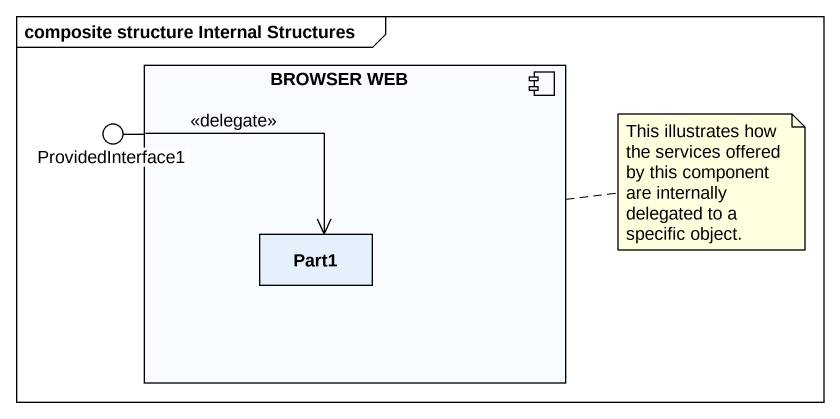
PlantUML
@startuml
mainframe composite structure Internal Structures
component "BROWSER WEB" as BROWSER_WEB {
  rectangle Part1
}
() ProvidedInterface1
BROWSER_WEB -left- ProvidedInterface1
ProvidedInterface1 --> Part1 : <<delegate>>
note right of BROWSER_WEB : This illustrates how the services offered by this component are internally delegated to a specific object.
@enduml
